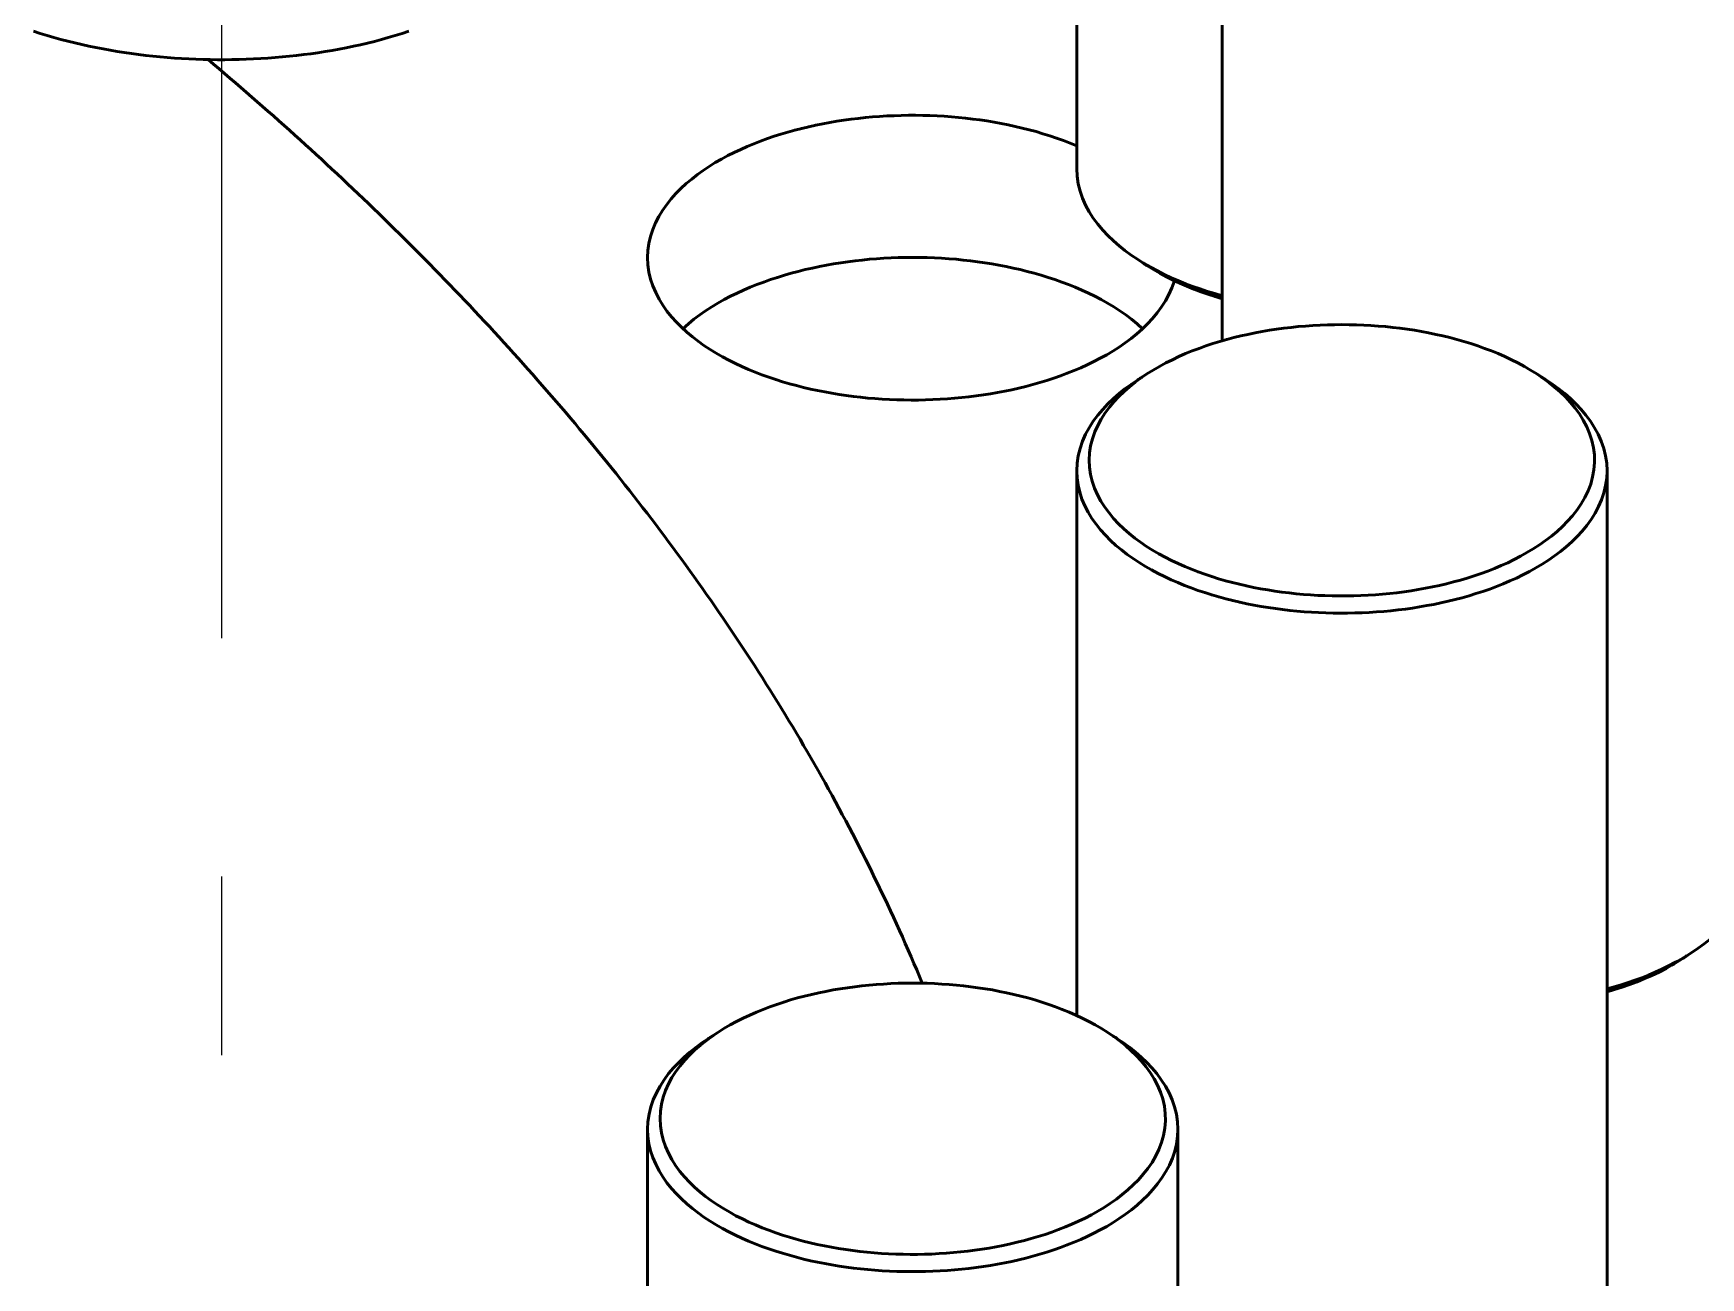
# Model space of a CAD drawing. Header units: millimetres. Extents: x 0 to 841, y 0 to 594.
# Drawn here: x 408.46 to 436.43, y 384.57 to 405.45 of the extents above; entities that cross this region are included whole.
import ezdxf

# ---------------------------------------------------------------- set-up
doc = ezdxf.new("R2010")
doc.units = ezdxf.units.MM
doc.linetypes.add('EJE', pattern=[31, 20, -4, 3, -4])
doc.layers.add('EJE', color=7, linetype='EJE', lineweight=25)
doc.layers.add('VIS', color=7, linetype='CONTINUOUS', lineweight=50)

msp = doc.modelspace()

# ---------------------------------------------------------------- linework, layer by layer
at = {"layer": 'EJE'}
msp.add_line((411.615, 415.301), (411.615, 293.868), dxfattribs=at)
at = {"layer": 'VIS'}
for points in [[(425.965, 415.272), (425.965, 403.177)], [(428.405, 409.738), (428.405, 400.289)], [(408.459, 405.484), (408.574, 405.447), (408.689, 405.412), (408.805, 405.378), (408.922, 405.346), (409.039, 405.315), (409.156, 405.286), (409.273, 405.259), (409.391, 405.233), (409.51, 405.208), (409.628, 405.185), (409.747, 405.164), (409.866, 405.144), (409.985, 405.125), (410.105, 405.108), (410.224, 405.092), (410.344, 405.077), (410.464, 405.064), (410.585, 405.052), (410.705, 405.042), (410.825, 405.032), (410.946, 405.024), (411.066, 405.018), (411.187, 405.013), (411.308, 405.009), (411.428, 405.006), (411.549, 405.005), (411.67, 405.005), (411.791, 405.006), (411.911, 405.008), (412.032, 405.012), (412.153, 405.017), (412.273, 405.024), (412.394, 405.032), (412.514, 405.041), (412.634, 405.051), (412.755, 405.063), (412.875, 405.076), (412.995, 405.09), (413.114, 405.106), (413.234, 405.123), (413.353, 405.142), (413.472, 405.162), (413.591, 405.184), (413.71, 405.206), (413.828, 405.231), (413.946, 405.257), (414.063, 405.284), (414.181, 405.313), (414.298, 405.343), (414.414, 405.375), (414.53, 405.409), (414.645, 405.444), (414.76, 405.481)], [(423.374, 389.511), (423.328, 389.622), (423.281, 389.733), (423.234, 389.844), (423.186, 389.955), (423.138, 390.066), (423.089, 390.176), (423.04, 390.286), (422.991, 390.396), (422.941, 390.506), (422.891, 390.616), (422.84, 390.725), (422.789, 390.834), (422.737, 390.943), (422.685, 391.052), (422.633, 391.161), (422.58, 391.269), (422.527, 391.377), (422.474, 391.485), (422.42, 391.593), (422.365, 391.701), (422.311, 391.808), (422.256, 391.916), (422.2, 392.023), (422.144, 392.129), (422.088, 392.236), (422.031, 392.343), (421.974, 392.449), (421.917, 392.555), (421.859, 392.661), (421.801, 392.766), (421.742, 392.872), (421.683, 392.977), (421.624, 393.082), (421.564, 393.187), (421.504, 393.291), (421.444, 393.396), (421.383, 393.5), (421.322, 393.604), (421.261, 393.708), (421.199, 393.811), (421.137, 393.914), (421.074, 394.017), (421.011, 394.12), (420.948, 394.223), (420.885, 394.326), (420.821, 394.428), (420.756, 394.53), (420.692, 394.632), (420.627, 394.733), (420.562, 394.835), (420.496, 394.936), (420.43, 395.037), (420.364, 395.138), (420.297, 395.238), (420.231, 395.339), (420.163, 395.439), (420.096, 395.539), (420.028, 395.638), (419.96, 395.738), (419.891, 395.837), (419.823, 395.936), (419.754, 396.035), (419.684, 396.134), (419.614, 396.232), (419.545, 396.33), (419.474, 396.428), (419.404, 396.526), (419.333, 396.623), (419.262, 396.721), (419.19, 396.818), (419.118, 396.915), (419.046, 397.012), (418.974, 397.108), (418.901, 397.204), (418.828, 397.3), (418.755, 397.396), (418.682, 397.492), (418.608, 397.587), (418.534, 397.682), (418.459, 397.777), (418.385, 397.872), (418.31, 397.966), (418.235, 398.061), (418.159, 398.155), (418.084, 398.249), (418.008, 398.342), (417.932, 398.436), (417.855, 398.529), (417.778, 398.622), (417.701, 398.715), (417.624, 398.808), (417.547, 398.9), (417.469, 398.992), (417.391, 399.084), (417.313, 399.176), (417.234, 399.267), (417.155, 399.359), (417.076, 399.45), (416.997, 399.541), (416.918, 399.631), (416.838, 399.722), (416.758, 399.812), (416.678, 399.902), (416.597, 399.992), (416.517, 400.082), (416.436, 400.171), (416.355, 400.26), (416.273, 400.349), (416.192, 400.438), (416.11, 400.527), (416.028, 400.615), (415.946, 400.703), (415.863, 400.791), (415.78, 400.879), (415.697, 400.966), (415.614, 401.054), (415.531, 401.141), (415.447, 401.228), (415.363, 401.314), (415.279, 401.401), (415.195, 401.487), (415.111, 401.573), (415.026, 401.659), (414.941, 401.745), (414.856, 401.83), (414.771, 401.915), (414.685, 402), (414.6, 402.085), (414.514, 402.17), (414.428, 402.254), (414.341, 402.339), (414.255, 402.423), (414.168, 402.506), (414.081, 402.59), (413.994, 402.674), (413.907, 402.757), (413.82, 402.84), (413.732, 402.923), (413.644, 403.005), (413.556, 403.088), (413.468, 403.17), (413.38, 403.252), (413.291, 403.334), (413.202, 403.415), (413.113, 403.497), (413.024, 403.578), (412.935, 403.659), (412.845, 403.74), (412.756, 403.82), (412.666, 403.901), (412.576, 403.981), (412.486, 404.061), (412.395, 404.141), (412.305, 404.221), (412.214, 404.3), (412.123, 404.379), (412.032, 404.459), (411.941, 404.537), (411.85, 404.616), (411.758, 404.695), (411.666, 404.773), (411.575, 404.851), (411.483, 404.929), (411.39, 405.007)], [(423.374, 389.511), (423.328, 389.622), (423.281, 389.733), (423.234, 389.844), (423.186, 389.955), (423.138, 390.066), (423.089, 390.176), (423.04, 390.286), (422.991, 390.396), (422.941, 390.506), (422.891, 390.616), (422.84, 390.725), (422.789, 390.834), (422.737, 390.943), (422.685, 391.052), (422.633, 391.161), (422.58, 391.269), (422.527, 391.377), (422.474, 391.485), (422.42, 391.593), (422.365, 391.701), (422.311, 391.808), (422.256, 391.916), (422.2, 392.023), (422.144, 392.129), (422.088, 392.236), (422.031, 392.343), (421.974, 392.449), (421.917, 392.555), (421.859, 392.661), (421.801, 392.766), (421.742, 392.872), (421.683, 392.977), (421.624, 393.082), (421.564, 393.187), (421.504, 393.291), (421.444, 393.396), (421.383, 393.5), (421.322, 393.604), (421.261, 393.708), (421.199, 393.811), (421.137, 393.914), (421.074, 394.017), (421.011, 394.12), (420.948, 394.223), (420.885, 394.326), (420.821, 394.428), (420.756, 394.53), (420.692, 394.632), (420.627, 394.733), (420.562, 394.835), (420.496, 394.936), (420.43, 395.037), (420.364, 395.138), (420.297, 395.238), (420.231, 395.339), (420.163, 395.439), (420.096, 395.539), (420.028, 395.638), (419.96, 395.738), (419.891, 395.837), (419.823, 395.936), (419.754, 396.035), (419.684, 396.134), (419.614, 396.232), (419.545, 396.33), (419.474, 396.428), (419.404, 396.526), (419.333, 396.623), (419.262, 396.721), (419.19, 396.818), (419.118, 396.915), (419.046, 397.012), (418.974, 397.108), (418.901, 397.204), (418.828, 397.3), (418.755, 397.396), (418.682, 397.492), (418.608, 397.587), (418.534, 397.682), (418.459, 397.777), (418.385, 397.872), (418.31, 397.966), (418.235, 398.061), (418.159, 398.155), (418.084, 398.249), (418.008, 398.342), (417.932, 398.436), (417.855, 398.529), (417.778, 398.622), (417.701, 398.715), (417.624, 398.808), (417.547, 398.9), (417.469, 398.992), (417.391, 399.084), (417.313, 399.176), (417.234, 399.267), (417.155, 399.359), (417.076, 399.45), (416.997, 399.541), (416.918, 399.631), (416.838, 399.722), (416.758, 399.812), (416.678, 399.902), (416.597, 399.992), (416.517, 400.082), (416.436, 400.171), (416.355, 400.26), (416.273, 400.349), (416.192, 400.438), (416.11, 400.527), (416.028, 400.615), (415.946, 400.703), (415.863, 400.791), (415.78, 400.879), (415.697, 400.966), (415.614, 401.054), (415.531, 401.141), (415.447, 401.228), (415.363, 401.314), (415.279, 401.401), (415.195, 401.487), (415.111, 401.573), (415.026, 401.659), (414.941, 401.745), (414.856, 401.83), (414.771, 401.915), (414.685, 402), (414.6, 402.085), (414.514, 402.17), (414.428, 402.254), (414.341, 402.339), (414.255, 402.423), (414.168, 402.506), (414.081, 402.59), (413.994, 402.674), (413.907, 402.757), (413.82, 402.84), (413.732, 402.923), (413.644, 403.005), (413.556, 403.088), (413.468, 403.17), (413.38, 403.252), (413.291, 403.334), (413.202, 403.415), (413.113, 403.497), (413.024, 403.578), (412.935, 403.659), (412.845, 403.74), (412.756, 403.82), (412.666, 403.901), (412.576, 403.981), (412.486, 404.061), (412.395, 404.141), (412.305, 404.221), (412.214, 404.3), (412.123, 404.379), (412.032, 404.459), (411.941, 404.537), (411.85, 404.616), (411.758, 404.695), (411.666, 404.773), (411.575, 404.851), (411.483, 404.929), (411.39, 405.007)], [(418.764, 401.684), (418.77, 401.804), (418.787, 401.923), (418.814, 402.04), (418.852, 402.155), (418.898, 402.266), (418.953, 402.373), (419.016, 402.476), (419.085, 402.574), (419.16, 402.668), (419.24, 402.758), (419.325, 402.844), (419.413, 402.926), (419.505, 403.003), (419.6, 403.077), (419.698, 403.148), (419.798, 403.214), (419.9, 403.278), (420.005, 403.338), (420.111, 403.395), (420.218, 403.45), (420.327, 403.501), (420.437, 403.55), (420.548, 403.596), (420.661, 403.64), (420.774, 403.681), (420.888, 403.72), (421.002, 403.756), (421.118, 403.791), (421.234, 403.823), (421.351, 403.853), (421.468, 403.881), (421.585, 403.907), (421.703, 403.93), (421.822, 403.952), (421.941, 403.972), (422.06, 403.99), (422.179, 404.007), (422.298, 404.021), (422.418, 404.034), (422.538, 404.045), (422.658, 404.054), (422.778, 404.061), (422.899, 404.066), (423.019, 404.07), (423.14, 404.072), (423.26, 404.072), (423.38, 404.071), (423.501, 404.067), (423.621, 404.062), (423.741, 404.055), (423.861, 404.047), (423.981, 404.036), (424.101, 404.024), (424.221, 404.01), (424.34, 403.994), (424.459, 403.977), (424.578, 403.957), (424.697, 403.936), (424.815, 403.912), (424.932, 403.887), (425.05, 403.859), (425.166, 403.83), (425.283, 403.798), (425.398, 403.764), (425.513, 403.728), (425.627, 403.69), (425.741, 403.649), (425.853, 403.606), (425.965, 403.561)], [(425.965, 403.177), (425.971, 403.05), (425.99, 402.924), (426.02, 402.801), (426.062, 402.68), (426.113, 402.564), (426.174, 402.453), (426.242, 402.346), (426.318, 402.243), (426.4, 402.146), (426.487, 402.054), (426.579, 401.966), (426.675, 401.882), (426.774, 401.803), (426.876, 401.728), (426.982, 401.656)], [(426.359, 399.995), (426.251, 399.939), (426.142, 399.885), (426.032, 399.835), (425.92, 399.788), (425.807, 399.743), (425.693, 399.7), (425.578, 399.66), (425.463, 399.623), (425.347, 399.587), (425.23, 399.554), (425.112, 399.523), (424.994, 399.495), (424.876, 399.468), (424.757, 399.443), (424.637, 399.421), (424.518, 399.4), (424.398, 399.381), (424.277, 399.364), (424.157, 399.349), (424.036, 399.336), (423.915, 399.325), (423.794, 399.315), (423.673, 399.308), (423.551, 399.302), (423.43, 399.298), (423.309, 399.295), (423.187, 399.295), (423.066, 399.296), (422.944, 399.299), (422.823, 399.304), (422.701, 399.311), (422.58, 399.319), (422.459, 399.329), (422.338, 399.342), (422.218, 399.355), (422.097, 399.371), (421.977, 399.389), (421.857, 399.409), (421.738, 399.43), (421.618, 399.454), (421.5, 399.479), (421.381, 399.507), (421.264, 399.536), (421.146, 399.568), (421.03, 399.602), (420.914, 399.639), (420.799, 399.677), (420.684, 399.718), (420.571, 399.762), (420.458, 399.808), (420.347, 399.857), (420.237, 399.908), (420.128, 399.962), (420.021, 400.02), (419.916, 400.08), (419.812, 400.144), (419.711, 400.21), (419.612, 400.281), (419.516, 400.355), (419.423, 400.433), (419.333, 400.515), (419.247, 400.601), (419.166, 400.691), (419.09, 400.786), (419.02, 400.885), (418.957, 400.989), (418.901, 401.097), (418.853, 401.209), (418.815, 401.324), (418.787, 401.442), (418.77, 401.562), (418.764, 401.684)], [(419.358, 400.491), (419.449, 400.572), (419.543, 400.649), (419.639, 400.722), (419.739, 400.791), (419.841, 400.857), (419.944, 400.919), (420.05, 400.979), (420.157, 401.035), (420.266, 401.088), (420.376, 401.139), (420.488, 401.187), (420.6, 401.232), (420.714, 401.275), (420.828, 401.315), (420.943, 401.353), (421.059, 401.389), (421.176, 401.422), (421.293, 401.454), (421.41, 401.483), (421.529, 401.51), (421.647, 401.535), (421.766, 401.558), (421.886, 401.579), (422.005, 401.598), (422.125, 401.615), (422.246, 401.63), (422.366, 401.644), (422.487, 401.656), (422.608, 401.665), (422.729, 401.673), (422.85, 401.68), (422.971, 401.684), (423.092, 401.687), (423.213, 401.688), (423.335, 401.687), (423.456, 401.684), (423.577, 401.68), (423.698, 401.673), (423.819, 401.665), (423.94, 401.656), (424.06, 401.644), (424.181, 401.63), (424.301, 401.615), (424.421, 401.598), (424.541, 401.579), (424.66, 401.558), (424.779, 401.535), (424.898, 401.51), (425.016, 401.483), (425.134, 401.454), (425.251, 401.422), (425.368, 401.389), (425.483, 401.353), (425.599, 401.315), (425.713, 401.275), (425.826, 401.232), (425.939, 401.187), (426.05, 401.139), (426.16, 401.088), (426.269, 401.035), (426.377, 400.979), (426.482, 400.919), (426.586, 400.857), (426.688, 400.791), (426.787, 400.722), (426.884, 400.649), (426.978, 400.572), (427.068, 400.491)], [(426.982, 401.656), (427.092, 401.588), (427.204, 401.523), (427.318, 401.461), (427.434, 401.403), (427.551, 401.348), (427.67, 401.296), (427.79, 401.247), (427.911, 401.202), (428.034, 401.158), (428.157, 401.118), (428.281, 401.08), (428.405, 401.045)], [(427.143, 401.551), (426.982, 401.656)], [(427.065, 401.604), (427.078, 401.595), (427.091, 401.586), (427.104, 401.577), (427.117, 401.569), (427.13, 401.56), (427.143, 401.551)], [(427.143, 401.551), (427.25, 401.485), (427.359, 401.421), (427.47, 401.362), (427.582, 401.306), (427.696, 401.253), (427.812, 401.203), (427.929, 401.156), (428.046, 401.112), (428.165, 401.07), (428.285, 401.031), (428.405, 400.995)], [(427.603, 401.296), (427.562, 401.18), (427.512, 401.067), (427.453, 400.959), (427.387, 400.856), (427.314, 400.757), (427.235, 400.662), (427.151, 400.572), (427.063, 400.486), (426.971, 400.405), (426.876, 400.327), (426.777, 400.254), (426.676, 400.184), (426.572, 400.117), (426.467, 400.054), (426.359, 399.995)], [(433.684, 399.733), (433.58, 399.797), (433.475, 399.859), (433.368, 399.917), (433.259, 399.972), (433.148, 400.024), (433.036, 400.073), (432.923, 400.119), (432.809, 400.162), (432.694, 400.203), (432.578, 400.241), (432.462, 400.277), (432.344, 400.311), (432.226, 400.342), (432.108, 400.371), (431.989, 400.397), (431.869, 400.422), (431.749, 400.444), (431.629, 400.465), (431.508, 400.483), (431.387, 400.499), (431.266, 400.514), (431.145, 400.526), (431.023, 400.537), (430.901, 400.545), (430.78, 400.552), (430.658, 400.557), (430.536, 400.559), (430.414, 400.56), (430.292, 400.559), (430.17, 400.557), (430.048, 400.552), (429.926, 400.545), (429.804, 400.537), (429.682, 400.526), (429.561, 400.514), (429.44, 400.499), (429.319, 400.483), (429.198, 400.465), (429.078, 400.444), (428.958, 400.422), (428.838, 400.397), (428.719, 400.371), (428.601, 400.342), (428.483, 400.311), (428.365, 400.277), (428.249, 400.241), (428.133, 400.203), (428.018, 400.162), (427.904, 400.119), (427.791, 400.073), (427.679, 400.024), (427.569, 399.972), (427.46, 399.917), (427.352, 399.859), (427.247, 399.797), (427.143, 399.733)], [(426.982, 399.628), (426.876, 399.556), (426.774, 399.481), (426.675, 399.402), (426.579, 399.318), (426.487, 399.231), (426.4, 399.138), (426.318, 399.041), (426.242, 398.938), (426.174, 398.831), (426.113, 398.72), (426.062, 398.604), (426.02, 398.483), (425.99, 398.36), (425.971, 398.234), (425.965, 398.107)], [(427.143, 399.733), (427.043, 399.665), (426.946, 399.594), (426.851, 399.518), (426.76, 399.439), (426.673, 399.355), (426.59, 399.267), (426.512, 399.175), (426.44, 399.078), (426.375, 398.976), (426.317, 398.87), (426.268, 398.76), (426.228, 398.646), (426.198, 398.529), (426.18, 398.409), (426.174, 398.288), (426.179, 398.168), (426.197, 398.048), (426.225, 397.931), (426.264, 397.816), (426.313, 397.706), (426.37, 397.599), (426.435, 397.498), (426.507, 397.4), (426.584, 397.307), (426.667, 397.219), (426.754, 397.135), (426.845, 397.056), (426.939, 396.98), (427.036, 396.908), (427.136, 396.84), (427.238, 396.776), (427.343, 396.715), (427.449, 396.657), (427.557, 396.602), (427.666, 396.551), (427.776, 396.502), (427.888, 396.456), (428.001, 396.412), (428.115, 396.372), (428.229, 396.333), (428.345, 396.297), (428.461, 396.264), (428.577, 396.232), (428.695, 396.203), (428.813, 396.176), (428.931, 396.152), (429.05, 396.129), (429.169, 396.108), (429.288, 396.09), (429.408, 396.073), (429.528, 396.058), (429.648, 396.045), (429.768, 396.034), (429.889, 396.025), (430.009, 396.018), (430.13, 396.013), (430.251, 396.01), (430.372, 396.008), (430.493, 396.008), (430.614, 396.01), (430.734, 396.014), (430.855, 396.02), (430.976, 396.028), (431.096, 396.038), (431.216, 396.049), (431.337, 396.062), (431.456, 396.078), (431.576, 396.095), (431.695, 396.114), (431.814, 396.136), (431.933, 396.159), (432.051, 396.185), (432.169, 396.212), (432.286, 396.242), (432.402, 396.274), (432.518, 396.308), (432.633, 396.345), (432.748, 396.384), (432.861, 396.426), (432.974, 396.47), (433.085, 396.517), (433.195, 396.566), (433.304, 396.619), (433.411, 396.675)], [(427.143, 399.733), (426.982, 399.628)], [(427.065, 399.68), (427.051, 399.672), (427.037, 399.663), (427.023, 399.654), (427.009, 399.645), (426.996, 399.637), (426.982, 399.628)], [(433.411, 396.675), (433.519, 396.735), (433.625, 396.798), (433.729, 396.865), (433.83, 396.936), (433.928, 397.011), (434.023, 397.09), (434.114, 397.173), (434.201, 397.261), (434.283, 397.354), (434.359, 397.451), (434.428, 397.553), (434.49, 397.659), (434.544, 397.771), (434.588, 397.886), (434.621, 398.005), (434.643, 398.126), (434.653, 398.249), (434.65, 398.373), (434.635, 398.495), (434.608, 398.616), (434.57, 398.733), (434.522, 398.847), (434.464, 398.956), (434.399, 399.061), (434.326, 399.161), (434.248, 399.256), (434.164, 399.346), (434.075, 399.432), (433.982, 399.513), (433.886, 399.59), (433.786, 399.663), (433.684, 399.733)], [(433.684, 399.733), (433.845, 399.628)], [(433.845, 399.628), (433.832, 399.637), (433.818, 399.645), (433.804, 399.654), (433.79, 399.663), (433.776, 399.672), (433.762, 399.68)], [(434.863, 398.107), (434.856, 398.234), (434.838, 398.36), (434.807, 398.483), (434.766, 398.604), (434.714, 398.72), (434.653, 398.831), (434.585, 398.938), (434.509, 399.041), (434.427, 399.138), (434.34, 399.231), (434.248, 399.318), (434.153, 399.402), (434.053, 399.481), (433.951, 399.556), (433.845, 399.628)], [(425.965, 398.107), (425.97, 397.986), (425.987, 397.866), (426.015, 397.748), (426.053, 397.632), (426.101, 397.521), (426.157, 397.413), (426.22, 397.309), (426.29, 397.21), (426.366, 397.115), (426.448, 397.025), (426.533, 396.939), (426.623, 396.857), (426.716, 396.779), (426.812, 396.705), (426.911, 396.634), (427.013, 396.567), (427.116, 396.504), (427.222, 396.444), (427.329, 396.386), (427.437, 396.332), (427.547, 396.281), (427.659, 396.232), (427.771, 396.186), (427.885, 396.142), (427.999, 396.101), (428.114, 396.063), (428.23, 396.026), (428.347, 395.992), (428.464, 395.96), (428.582, 395.931), (428.7, 395.903), (428.819, 395.878), (428.938, 395.854), (429.057, 395.833), (429.177, 395.813), (429.298, 395.795), (429.418, 395.779), (429.539, 395.765), (429.66, 395.753), (429.781, 395.743), (429.902, 395.735), (430.023, 395.728), (430.144, 395.723), (430.266, 395.72), (430.387, 395.719), (430.509, 395.719), (430.63, 395.722), (430.752, 395.726), (430.873, 395.732), (430.994, 395.739), (431.115, 395.749), (431.236, 395.76), (431.357, 395.773), (431.478, 395.788), (431.598, 395.805), (431.718, 395.824), (431.838, 395.845), (431.957, 395.867), (432.076, 395.892), (432.194, 395.919), (432.312, 395.947), (432.43, 395.978), (432.547, 396.011), (432.663, 396.047), (432.779, 396.084), (432.893, 396.124), (433.007, 396.167), (433.12, 396.212), (433.232, 396.259), (433.342, 396.309), (433.452, 396.362), (433.559, 396.418)], [(425.965, 398.107), (425.965, 388.968)], [(433.559, 396.418), (433.668, 396.479), (433.775, 396.543), (433.88, 396.61), (433.982, 396.681), (434.081, 396.756), (434.178, 396.834), (434.271, 396.917), (434.359, 397.004), (434.444, 397.096), (434.523, 397.192), (434.595, 397.292), (434.662, 397.398), (434.72, 397.508), (434.77, 397.622), (434.809, 397.739), (434.839, 397.86), (434.857, 397.983), (434.863, 398.107)], [(434.863, 398.107), (434.863, 379.915)], [(436.286, 390.025), (436.392, 390.097), (436.494, 390.172), (436.593, 390.251), (436.689, 390.335), (436.781, 390.423), (436.868, 390.515), (436.95, 390.612), (437.026, 390.715), (437.094, 390.822), (437.155, 390.933), (437.206, 391.049), (437.248, 391.17), (437.278, 391.293), (437.297, 391.419), (437.303, 391.546)], [(436, 389.857), (436.049, 389.883), (436.097, 389.91), (436.145, 389.938), (436.193, 389.966), (436.24, 389.996), (436.286, 390.025)], [(436.125, 389.92), (436.286, 390.025)], [(436.125, 389.92), (436.138, 389.929), (436.151, 389.938), (436.164, 389.946), (436.177, 389.955), (436.19, 389.964), (436.203, 389.973)], [(434.863, 389.414), (434.98, 389.447), (435.097, 389.483), (435.214, 389.52), (435.329, 389.561), (435.444, 389.603), (435.558, 389.648), (435.67, 389.696), (435.782, 389.747), (435.892, 389.8), (436, 389.857)], [(434.863, 389.364), (434.99, 389.403), (435.117, 389.444), (435.243, 389.488), (435.368, 389.536), (435.491, 389.587), (435.613, 389.641), (435.734, 389.698), (435.852, 389.759)], [(435.852, 389.759), (435.899, 389.785), (435.945, 389.811), (435.99, 389.837), (436.035, 389.864), (436.08, 389.892), (436.125, 389.92)], [(426.484, 388.685), (426.38, 388.75), (426.275, 388.811), (426.167, 388.869), (426.058, 388.924), (425.948, 388.976), (425.836, 389.025), (425.723, 389.071), (425.609, 389.114), (425.494, 389.155), (425.378, 389.193), (425.262, 389.229), (425.144, 389.263), (425.026, 389.294), (424.908, 389.323), (424.789, 389.35), (424.669, 389.374), (424.549, 389.397), (424.429, 389.417), (424.308, 389.435), (424.187, 389.452), (424.066, 389.466), (423.945, 389.478), (423.823, 389.489), (423.701, 389.497), (423.579, 389.504), (423.457, 389.509), (423.335, 389.512), (423.213, 389.513), (423.091, 389.512), (422.969, 389.509), (422.847, 389.504), (422.725, 389.497), (422.604, 389.489), (422.482, 389.478), (422.361, 389.466), (422.24, 389.452), (422.119, 389.435), (421.998, 389.417), (421.878, 389.397), (421.758, 389.374), (421.638, 389.35), (421.519, 389.323), (421.4, 389.294), (421.282, 389.263), (421.165, 389.229), (421.048, 389.193), (420.933, 389.155), (420.818, 389.114), (420.704, 389.071), (420.591, 389.025), (420.479, 388.976), (420.368, 388.924), (420.259, 388.869), (420.152, 388.811), (420.046, 388.75), (419.943, 388.685)], [(419.782, 388.58), (419.676, 388.509), (419.574, 388.433), (419.474, 388.354), (419.378, 388.271), (419.287, 388.183), (419.2, 388.09), (419.118, 387.993), (419.042, 387.891), (418.974, 387.784), (418.913, 387.672), (418.861, 387.556), (418.82, 387.436), (418.789, 387.312), (418.771, 387.187), (418.764, 387.06)], [(419.943, 388.685), (419.843, 388.617), (419.745, 388.546), (419.651, 388.471), (419.56, 388.391), (419.472, 388.308), (419.39, 388.22), (419.312, 388.127), (419.24, 388.03), (419.174, 387.928), (419.117, 387.822), (419.067, 387.712), (419.028, 387.598), (418.998, 387.481), (418.98, 387.361), (418.974, 387.241), (418.979, 387.12), (418.997, 387), (419.025, 386.883), (419.064, 386.769), (419.113, 386.658), (419.17, 386.552), (419.235, 386.45), (419.306, 386.352), (419.384, 386.26), (419.466, 386.171), (419.553, 386.087), (419.644, 386.008), (419.739, 385.932), (419.836, 385.86), (419.936, 385.793), (420.038, 385.728), (420.142, 385.667), (420.248, 385.609), (420.356, 385.555), (420.466, 385.503), (420.576, 385.454), (420.688, 385.408), (420.801, 385.365), (420.914, 385.324), (421.029, 385.286), (421.144, 385.25), (421.26, 385.216), (421.377, 385.185), (421.495, 385.156), (421.612, 385.129), (421.731, 385.104), (421.849, 385.081), (421.968, 385.06), (422.088, 385.042), (422.208, 385.025), (422.327, 385.01), (422.448, 384.998), (422.568, 384.987), (422.689, 384.978), (422.809, 384.971), (422.93, 384.965), (423.051, 384.962), (423.172, 384.96), (423.292, 384.961), (423.413, 384.963), (423.534, 384.967), (423.655, 384.973), (423.775, 384.98), (423.896, 384.99), (424.016, 385.001), (424.136, 385.015), (424.256, 385.03), (424.376, 385.047), (424.495, 385.067), (424.614, 385.088), (424.733, 385.111), (424.851, 385.137), (424.968, 385.164), (425.086, 385.194), (425.202, 385.226), (425.318, 385.26), (425.433, 385.297), (425.548, 385.336), (425.661, 385.378), (425.774, 385.422), (425.885, 385.469), (425.995, 385.519), (426.104, 385.571), (426.211, 385.627)], [(419.943, 388.685), (419.782, 388.58)], [(419.865, 388.632), (419.851, 388.624), (419.837, 388.615), (419.823, 388.606), (419.809, 388.598), (419.795, 388.589), (419.782, 388.58)], [(426.211, 385.627), (426.319, 385.687), (426.425, 385.75), (426.529, 385.818), (426.63, 385.888), (426.728, 385.963), (426.823, 386.042), (426.914, 386.126), (427.001, 386.213), (427.082, 386.306), (427.159, 386.403), (427.228, 386.505), (427.29, 386.612), (427.344, 386.723), (427.388, 386.838), (427.421, 386.957), (427.443, 387.079), (427.452, 387.202), (427.45, 387.325), (427.435, 387.447), (427.408, 387.568), (427.37, 387.685), (427.321, 387.799), (427.264, 387.908), (427.199, 388.013), (427.126, 388.113), (427.047, 388.208), (426.963, 388.298), (426.875, 388.384), (426.782, 388.465), (426.685, 388.543), (426.586, 388.616), (426.484, 388.685)], [(426.484, 388.685), (426.645, 388.58)], [(426.645, 388.58), (426.631, 388.589), (426.618, 388.598), (426.604, 388.606), (426.59, 388.615), (426.576, 388.624), (426.562, 388.632)], [(427.662, 387.06), (427.656, 387.187), (427.637, 387.312), (427.607, 387.436), (427.565, 387.556), (427.514, 387.672), (427.453, 387.784), (427.384, 387.891), (427.309, 387.993), (427.227, 388.09), (427.14, 388.183), (427.048, 388.271), (426.952, 388.354), (426.853, 388.433), (426.75, 388.509), (426.645, 388.58)], [(418.764, 387.06), (418.77, 386.938), (418.787, 386.818), (418.815, 386.7), (418.853, 386.585), (418.901, 386.473), (418.957, 386.365), (419.02, 386.262), (419.09, 386.162), (419.166, 386.068), (419.247, 385.977), (419.333, 385.891), (419.423, 385.809), (419.516, 385.731), (419.612, 385.657), (419.711, 385.587), (419.812, 385.52), (419.916, 385.456), (420.021, 385.396), (420.128, 385.339), (420.237, 385.284), (420.347, 385.233), (420.458, 385.184), (420.571, 385.138), (420.684, 385.095), (420.799, 385.054), (420.914, 385.015), (421.03, 384.979), (421.146, 384.945), (421.264, 384.913), (421.381, 384.883), (421.5, 384.855), (421.618, 384.83), (421.738, 384.806), (421.857, 384.785), (421.977, 384.765), (422.097, 384.747), (422.218, 384.732), (422.338, 384.718), (422.459, 384.706), (422.58, 384.695), (422.701, 384.687), (422.823, 384.68), (422.944, 384.675), (423.066, 384.672), (423.187, 384.671), (423.309, 384.672), (423.43, 384.674), (423.551, 384.678), (423.673, 384.684), (423.794, 384.692), (423.915, 384.701), (424.036, 384.712), (424.157, 384.725), (424.277, 384.74), (424.398, 384.757), (424.518, 384.776), (424.637, 384.797), (424.757, 384.819), (424.876, 384.844), (424.994, 384.871), (425.112, 384.9), (425.23, 384.931), (425.347, 384.964), (425.463, 384.999), (425.578, 385.037), (425.693, 385.077), (425.807, 385.119), (425.92, 385.164), (426.032, 385.211), (426.142, 385.262), (426.251, 385.315), (426.359, 385.371)], [(418.764, 387.06), (418.764, 368.867)], [(426.359, 385.371), (426.468, 385.431), (426.575, 385.495), (426.679, 385.562), (426.782, 385.633), (426.881, 385.708), (426.977, 385.786), (427.07, 385.869), (427.159, 385.956), (427.243, 386.048), (427.322, 386.144), (427.395, 386.245), (427.461, 386.35), (427.52, 386.46), (427.569, 386.574), (427.609, 386.692), (427.638, 386.812), (427.656, 386.936), (427.662, 387.06)], [(427.662, 387.06), (427.662, 368.867)]]:
    msp.add_lwpolyline(points, dxfattribs=at)

doc.saveas('drawing.dxf')
